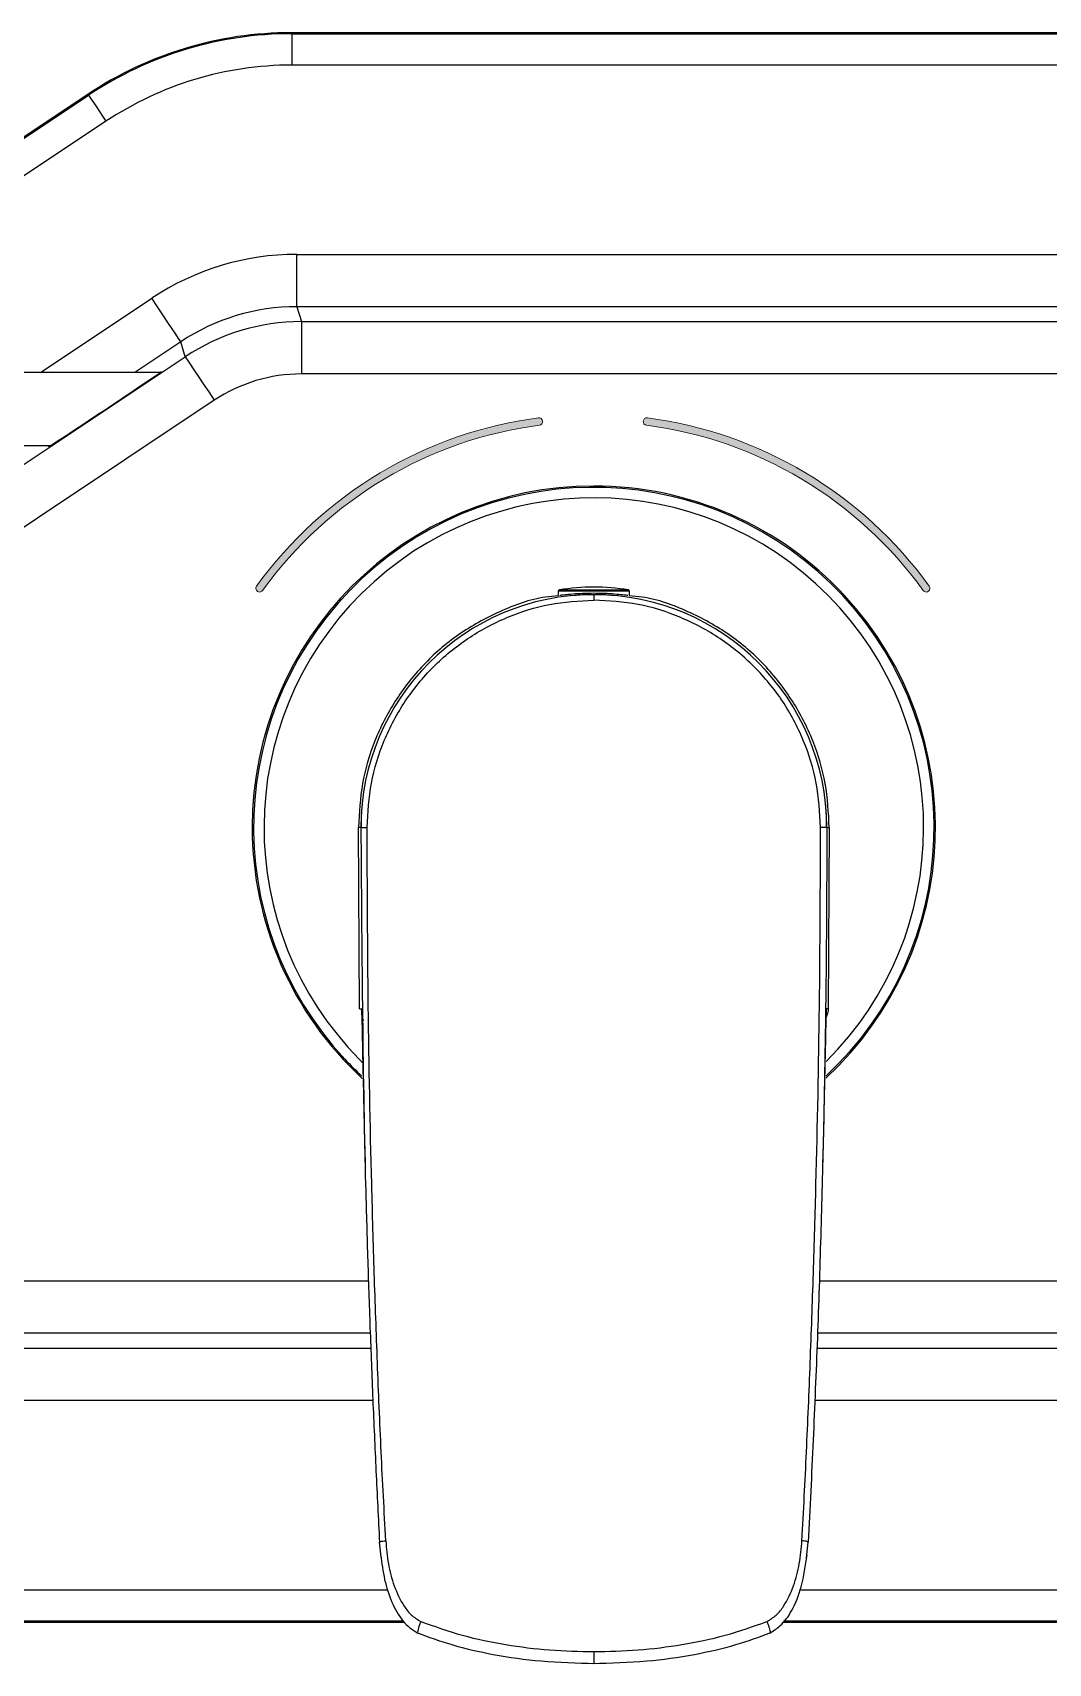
# Model space of a CAD drawing. Extents: x 14808 to 20058, y -13198 to -11680.
# Drawn here: x 19314.61 to 19338.88, y -12032.38 to -11993.39 of the extents above; entities that cross this region are included whole.
import ezdxf

# ---------------------------------------------------------------- set-up
doc = ezdxf.new("R2010")
doc.units = 0
doc.header["$LTSCALE"] = 7
doc.header["$MEASUREMENT"] = 0
doc.layers.add('Layer 5', color=7, linetype='CONTINUOUS')
doc.layers.add('온냉2', color=7, linetype='CONTINUOUS')

# ---------------------------------------------------------------- blocks, each defined once
blk = doc.blocks.new('block 7')
at = {"layer": 'Layer 5', "color": 9, "lineweight": 25, "true_color": 0xc4c4c4}
blk.add_lwpolyline([(144.51, 183.99), (-99.55, 183.99)], dxfattribs=at)
blk = doc.blocks.new('block 8')
at = {"layer": 'Layer 5', "color": 9, "lineweight": 25, "true_color": 0xc4c4c4}
blk.add_lwpolyline([(-99.55, 177), (134.01, 177)], dxfattribs=at)
blk = doc.blocks.new('block 50')
at = {"layer": 'Layer 5', "color": 9, "lineweight": 25, "true_color": 0xc4c4c4}
blk.add_open_spline([(185.85, 60.56), (187.57, 60.6), (189.29, 60.64), (191, 60.79), (192.53, 60.92), (194.05, 61.14), (195.56, 61.42), (196.9, 61.67), (198.23, 61.97), (199.53, 62.35), (200.66, 62.69), (201.76, 63.09), (202.87, 63.5)], degree=3, knots=[0, 0, 0, 0, 1, 1, 1, 2, 2, 2, 3, 3, 3, 4, 4, 4, 4], dxfattribs=at)
blk = doc.blocks.new('block 51')
at = {"layer": 'Layer 5', "color": 9, "lineweight": 25, "true_color": 0xc4c4c4}
blk.add_open_spline([(169.03, 63.5), (170.14, 63.09), (171.25, 62.69), (172.38, 62.35), (173.68, 61.97), (175.01, 61.67), (176.34, 61.42), (177.86, 61.14), (179.38, 60.92), (180.91, 60.79), (182.62, 60.64), (184.34, 60.6), (186.06, 60.56)], degree=3, knots=[0, 0, 0, 0, 1, 1, 1, 2, 2, 2, 3, 3, 3, 4, 4, 4, 4], dxfattribs=at)
blk = doc.blocks.new('block 52')
at = {"layer": 'Layer 5', "color": 9, "lineweight": 25, "true_color": 0xc4c4c4}
blk.add_open_spline([(202.77, 63.46), (203.11, 63.67), (203.45, 63.88), (203.74, 64.14), (204.19, 64.53), (204.54, 65.04), (204.84, 65.58), (205.24, 66.3), (205.54, 67.08), (205.77, 67.88), (206.04, 68.87), (206.18, 69.9), (206.33, 70.94)], degree=3, knots=[0, 0, 0, 0, 1, 1, 1, 2, 2, 2, 3, 3, 3, 4, 4, 4, 4], dxfattribs=at)
blk = doc.blocks.new('block 53')
at = {"layer": 'Layer 5', "color": 9, "lineweight": 25, "true_color": 0xc4c4c4}
blk.add_open_spline([(165.58, 70.94), (165.68, 70.14), (165.79, 69.34), (165.96, 68.56), (166.13, 67.82), (166.35, 67.09), (166.66, 66.4), (166.93, 65.77), (167.27, 65.17), (167.71, 64.63), (167.91, 64.38), (168.13, 64.15), (168.38, 63.95), (168.61, 63.77), (168.87, 63.61), (169.13, 63.46)], degree=3, knots=[0, 0, 0, 0, 1, 1, 1, 2, 2, 2, 3, 3, 3, 4, 4, 4, 5, 5, 5, 5], dxfattribs=at)
blk = doc.blocks.new('block 54')
at = {"layer": 'Layer 5', "color": 9, "lineweight": 25, "true_color": 0xc4c4c4}
blk.add_open_spline([(208.18, 140.5), (208.18, 140.86), (208.19, 141.22), (208.18, 141.59), (208.16, 141.95), (208.13, 142.31), (208.11, 142.68)], degree=3, knots=[0, 0, 0, 0, 1, 1, 1, 2, 2, 2, 2], dxfattribs=at)
blk = doc.blocks.new('block 55')
at = {"layer": 'Layer 5', "color": 9, "lineweight": 25, "true_color": 0xc4c4c4}
blk.add_open_spline([(187.81, 162.67), (187.56, 162.69), (187.32, 162.71), (187.07, 162.72), (186.7, 162.74), (186.33, 162.74), (185.95, 162.74)], degree=3, knots=[0, 0, 0, 0, 1, 1, 1, 2, 2, 2, 2], dxfattribs=at)
blk = doc.blocks.new('block 56')
at = {"layer": 'Layer 5', "color": 9, "lineweight": 25, "true_color": 0xc4c4c4}
blk.add_lwpolyline([(188.19, 162.64), (187.81, 162.67)], dxfattribs=at)
blk = doc.blocks.new('block 57')
at = {"layer": 'Layer 5', "color": 9, "lineweight": 25, "true_color": 0xc4c4c4}
blk.add_lwpolyline([(184.1, 162.67), (183.72, 162.64)], dxfattribs=at)
blk = doc.blocks.new('block 58')
at = {"layer": 'Layer 5', "color": 9, "lineweight": 25, "true_color": 0xc4c4c4}
blk.add_open_spline([(185.95, 162.74), (185.58, 162.74), (185.21, 162.74), (184.83, 162.72), (184.59, 162.71), (184.34, 162.69), (184.1, 162.67)], degree=3, knots=[0, 0, 0, 0, 1, 1, 1, 2, 2, 2, 2], dxfattribs=at)
blk = doc.blocks.new('block 59')
at = {"layer": 'Layer 5', "color": 9, "lineweight": 25, "true_color": 0xc4c4c4}
blk.add_open_spline([(163.8, 142.68), (163.77, 142.31), (163.74, 141.95), (163.73, 141.59), (163.72, 141.22), (163.72, 140.86), (163.72, 140.5)], degree=3, knots=[0, 0, 0, 0, 1, 1, 1, 2, 2, 2, 2], dxfattribs=at)
blk = doc.blocks.new('block 60')
at = {"layer": 'Layer 5', "color": 9, "lineweight": 25, "true_color": 0xc4c4c4}
blk.add_open_spline([(163.85, 122.24), (163.84, 122.25), (163.82, 122.26), (163.81, 122.24), (163.8, 122.2), (163.8, 122.12), (163.8, 121.99), (163.8, 121.88), (163.8, 121.74), (163.8, 121.61)], degree=3, knots=[0, 0, 0, 0, 1, 1, 1, 2, 2, 2, 3, 3, 3, 3], dxfattribs=at)
blk = doc.blocks.new('block 61')
at = {"layer": 'Layer 5', "color": 9, "lineweight": 25, "true_color": 0xc4c4c4}
blk.add_lwpolyline([(207.82, 108.49), (207.83, 108.73)], dxfattribs=at)
blk = doc.blocks.new('block 62')
at = {"layer": 'Layer 5', "color": 9, "lineweight": 25, "true_color": 0xc4c4c4}
blk.add_lwpolyline([(164.08, 108.73), (164.08, 108.49)], dxfattribs=at)
blk = doc.blocks.new('block 63')
at = {"layer": 'Layer 5', "color": 9, "lineweight": 25, "true_color": 0xc4c4c4}
blk.add_lwpolyline([(182.55, 163.1), (182.55, 162.66)], dxfattribs=at)
blk = doc.blocks.new('block 64')
at = {"layer": 'Layer 5', "color": 9, "lineweight": 25, "true_color": 0xc4c4c4}
blk.add_lwpolyline([(189.35, 162.66), (189.35, 163.1)], dxfattribs=at)
blk = doc.blocks.new('block 65')
at = {"layer": 'Layer 5', "color": 9, "lineweight": 25, "true_color": 0xc4c4c4}
blk.add_open_spline([(189.35, 163.1), (189.35, 163.15), (189.32, 163.19), (189.27, 163.2)], degree=3, dxfattribs=at)
blk = doc.blocks.new('block 66')
at = {"layer": 'Layer 5', "color": 9, "lineweight": 25, "true_color": 0xc4c4c4}
blk.add_open_spline([(182.64, 163.2), (182.59, 163.19), (182.55, 163.15), (182.55, 163.1)], degree=3, dxfattribs=at)
blk = doc.blocks.new('block 67')
at = {"layer": 'Layer 5', "color": 9, "lineweight": 25, "true_color": 0xc4c4c4}
blk.add_open_spline([(189.27, 163.2), (187.07, 163.56), (184.83, 163.56), (182.64, 163.2)], degree=3, dxfattribs=at)
blk = doc.blocks.new('block 967')
at = {"layer": 'Layer 5', "color": 9, "lineweight": 25, "true_color": 0xc4c4c4}
blk.add_open_spline([(185.95, 61.68), (187.36, 61.71), (188.77, 61.74), (190.18, 61.85), (191.58, 61.95), (192.98, 62.13), (194.37, 62.36), (195.76, 62.59), (197.14, 62.87), (198.49, 63.25), (199.85, 63.62), (201.17, 64.09), (202.49, 64.56)], degree=3, knots=[0, 0, 0, 0, 1, 1, 1, 2, 2, 2, 3, 3, 3, 4, 4, 4, 4], dxfattribs=at)
blk = doc.blocks.new('block 968')
at = {"layer": 'Layer 5', "color": 9, "lineweight": 25, "true_color": 0xc4c4c4}
blk.add_open_spline([(169.42, 64.56), (170.74, 64.09), (172.06, 63.62), (173.41, 63.25), (174.76, 62.87), (176.14, 62.59), (177.53, 62.36), (178.92, 62.13), (180.32, 61.95), (181.73, 61.85), (183.13, 61.74), (184.54, 61.71), (185.95, 61.68)], degree=3, knots=[0, 0, 0, 0, 1, 1, 1, 2, 2, 2, 3, 3, 3, 4, 4, 4, 4], dxfattribs=at)
blk = doc.blocks.new('block 969')
at = {"layer": 'Layer 5', "color": 9, "lineweight": 25, "true_color": 0xc4c4c4}
blk.add_open_spline([(166.07, 72.28), (166.13, 71.55), (166.2, 70.82), (166.32, 70.09), (166.45, 69.37), (166.63, 68.66), (166.88, 67.97), (167.13, 67.29), (167.43, 66.63), (167.83, 66.02), (168.03, 65.71), (168.25, 65.42), (168.52, 65.18), (168.79, 64.94), (169.1, 64.75), (169.42, 64.56)], degree=3, knots=[0, 0, 0, 0, 1, 1, 1, 2, 2, 2, 3, 3, 3, 4, 4, 4, 5, 5, 5, 5], dxfattribs=at)
blk = doc.blocks.new('block 970')
at = {"layer": 'Layer 5', "color": 9, "lineweight": 25, "true_color": 0xc4c4c4}
blk.add_open_spline([(166.07, 72.28), (165.92, 75.12), (165.76, 77.95), (165.63, 80.79), (165.5, 83.63), (165.38, 86.48), (165.27, 89.32), (165.17, 92.16), (165.06, 95), (164.97, 97.84), (164.88, 100.69), (164.8, 103.53), (164.73, 106.37), (164.58, 112.06), (164.46, 117.75), (164.4, 123.43), (164.33, 129.12), (164.31, 134.81), (164.28, 140.5)], degree=3, knots=[0, 0, 0, 0, 1, 1, 1, 2, 2, 2, 3, 3, 3, 4, 4, 4, 5, 5, 5, 6, 6, 6, 6], dxfattribs=at)
blk = doc.blocks.new('block 971')
at = {"layer": 'Layer 5', "color": 9, "lineweight": 25, "true_color": 0xc4c4c4}
blk.add_open_spline([(164.28, 140.5), (164.37, 141.92), (164.45, 143.34), (164.7, 144.73), (164.96, 146.12), (165.39, 147.49), (165.93, 148.8), (166.48, 150.11), (167.15, 151.37), (167.93, 152.56), (168.72, 153.74), (169.62, 154.84), (170.62, 155.85), (171.63, 156.86), (172.73, 157.76), (173.91, 158.55), (175.09, 159.34), (176.34, 160.01), (177.65, 160.56), (178.97, 161.12), (180.33, 161.55), (181.72, 161.81), (183.11, 162.07), (184.53, 162.15), (185.95, 162.24)], degree=3, knots=[0, 0, 0, 0, 1, 1, 1, 2, 2, 2, 3, 3, 3, 4, 4, 4, 5, 5, 5, 6, 6, 6, 7, 7, 7, 8, 8, 8, 8], dxfattribs=at)
blk = doc.blocks.new('block 972')
at = {"layer": 'Layer 5', "color": 9, "lineweight": 25, "true_color": 0xc4c4c4}
blk.add_open_spline([(207.62, 140.5), (207.54, 141.92), (207.46, 143.34), (207.2, 144.73), (206.95, 146.12), (206.52, 147.49), (205.97, 148.8), (205.43, 150.11), (204.76, 151.37), (203.98, 152.56), (203.19, 153.74), (202.29, 154.84), (201.28, 155.85), (200.28, 156.86), (199.18, 157.76), (198, 158.55), (196.82, 159.34), (195.56, 160.01), (194.25, 160.56), (192.94, 161.12), (191.58, 161.55), (190.18, 161.81), (188.79, 162.07), (187.37, 162.15), (185.95, 162.24)], degree=3, knots=[0, 0, 0, 0, 1, 1, 1, 2, 2, 2, 3, 3, 3, 4, 4, 4, 5, 5, 5, 6, 6, 6, 7, 7, 7, 8, 8, 8, 8], dxfattribs=at)
blk = doc.blocks.new('block 973')
at = {"layer": 'Layer 5', "color": 9, "lineweight": 25, "true_color": 0xc4c4c4}
blk.add_open_spline([(205.84, 72.28), (205.99, 75.12), (206.14, 77.95), (206.27, 80.79), (206.41, 83.63), (206.52, 86.48), (206.63, 89.32), (206.74, 92.16), (206.84, 95), (206.93, 97.84), (207.02, 100.69), (207.11, 103.53), (207.18, 106.37), (207.33, 112.06), (207.44, 117.75), (207.51, 123.43), (207.58, 129.12), (207.6, 134.81), (207.62, 140.5)], degree=3, knots=[0, 0, 0, 0, 1, 1, 1, 2, 2, 2, 3, 3, 3, 4, 4, 4, 5, 5, 5, 6, 6, 6, 6], dxfattribs=at)
blk = doc.blocks.new('block 974')
at = {"layer": 'Layer 5', "color": 9, "lineweight": 25, "true_color": 0xc4c4c4}
blk.add_open_spline([(202.49, 64.56), (202.8, 64.75), (203.12, 64.94), (203.39, 65.18), (203.65, 65.42), (203.88, 65.71), (204.07, 66.02), (204.47, 66.63), (204.78, 67.29), (205.03, 67.97), (205.27, 68.66), (205.46, 69.37), (205.58, 70.09), (205.71, 70.82), (205.77, 71.55), (205.84, 72.28)], degree=3, knots=[0, 0, 0, 0, 1, 1, 1, 2, 2, 2, 3, 3, 3, 4, 4, 4, 5, 5, 5, 5], dxfattribs=at)
blk = doc.blocks.new('block 975')
at = {"layer": 'Layer 5', "color": 9, "lineweight": 25, "true_color": 0xc4c4c4}
blk.add_open_spline([(202.49, 64.56), (202.53, 64.46), (202.57, 64.35), (202.61, 64.25), (202.65, 64.14), (202.68, 64.04), (202.71, 63.95), (202.74, 63.86), (202.76, 63.77), (202.77, 63.7), (202.79, 63.63), (202.8, 63.57), (202.8, 63.53), (202.8, 63.49), (202.78, 63.48), (202.77, 63.46)], degree=3, knots=[0, 0, 0, 0, 1, 1, 1, 2, 2, 2, 3, 3, 3, 4, 4, 4, 5, 5, 5, 5], dxfattribs=at)
blk = doc.blocks.new('block 976')
at = {"layer": 'Layer 5', "color": 9, "lineweight": 25, "true_color": 0xc4c4c4}
blk.add_open_spline([(169.42, 64.56), (169.38, 64.46), (169.33, 64.35), (169.3, 64.25), (169.26, 64.14), (169.22, 64.04), (169.2, 63.95), (169.17, 63.86), (169.15, 63.77), (169.13, 63.7), (169.12, 63.63), (169.11, 63.57), (169.11, 63.53), (169.11, 63.49), (169.12, 63.48), (169.13, 63.46)], degree=3, knots=[0, 0, 0, 0, 1, 1, 1, 2, 2, 2, 3, 3, 3, 4, 4, 4, 5, 5, 5, 5], dxfattribs=at)
blk = doc.blocks.new('block 977')
at = {"layer": 'Layer 5', "color": 9, "lineweight": 25, "true_color": 0xc4c4c4}
blk.add_open_spline([(206.43, 72.14), (206.43, 72.15), (206.42, 72.15), (206.4, 72.16), (206.38, 72.17), (206.34, 72.19), (206.29, 72.21), (206.24, 72.22), (206.18, 72.24), (206.1, 72.25), (206.02, 72.27), (205.93, 72.27), (205.84, 72.28)], degree=3, knots=[0, 0, 0, 0, 1, 1, 1, 2, 2, 2, 3, 3, 3, 4, 4, 4, 4], dxfattribs=at)
blk = doc.blocks.new('block 978')
at = {"layer": 'Layer 5', "color": 9, "lineweight": 25, "true_color": 0xc4c4c4}
blk.add_lwpolyline([(206.26, 70.64), (206.43, 72.14)], dxfattribs=at)
blk = doc.blocks.new('block 979')
at = {"layer": 'Layer 5', "color": 9, "lineweight": 25, "true_color": 0xc4c4c4}
blk.add_lwpolyline([(165.62, 70.72), (165.47, 72.14)], dxfattribs=at)
blk = doc.blocks.new('block 980')
at = {"layer": 'Layer 5', "color": 9, "lineweight": 25, "true_color": 0xc4c4c4}
blk.add_open_spline([(165.47, 72.14), (165.48, 72.15), (165.48, 72.15), (165.5, 72.16), (165.52, 72.17), (165.56, 72.19), (165.61, 72.2), (165.65, 72.22), (165.72, 72.24), (165.79, 72.25), (165.87, 72.27), (165.97, 72.27), (166.07, 72.28)], degree=3, knots=[0, 0, 0, 0, 1, 1, 1, 2, 2, 2, 3, 3, 3, 4, 4, 4, 4], dxfattribs=at)
blk = doc.blocks.new('block 981')
at = {"layer": 'Layer 5', "color": 9, "lineweight": 25, "true_color": 0xc4c4c4}
blk.add_open_spline([(163.69, 140.5), (163.7, 140.5), (163.7, 140.5), (163.72, 140.5), (163.74, 140.5), (163.78, 140.5), (163.83, 140.5), (163.85, 140.5), (163.88, 140.5), (163.91, 140.5), (163.94, 140.5), (163.97, 140.5), (164.01, 140.5), (164.05, 140.5), (164.09, 140.5), (164.14, 140.5), (164.18, 140.5), (164.23, 140.5), (164.28, 140.5)], degree=3, knots=[0, 0, 0, 0, 1, 1, 1, 2, 2, 2, 3, 3, 3, 4, 4, 4, 5, 5, 5, 6, 6, 6, 6], dxfattribs=at)
blk = doc.blocks.new('block 982')
at = {"layer": 'Layer 5', "color": 9, "lineweight": 25, "true_color": 0xc4c4c4}
blk.add_open_spline([(163.69, 140.5), (163.77, 129.1), (163.85, 117.7), (164.14, 106.3), (164.2, 104.02), (164.26, 101.74), (164.33, 99.47), (164.4, 97.19), (164.48, 94.91), (164.56, 92.63), (164.65, 90.35), (164.74, 88.07), (164.83, 85.8), (164.92, 83.52), (165.03, 81.24), (165.13, 78.96), (165.24, 76.69), (165.35, 74.42), (165.47, 72.14)], degree=3, knots=[0, 0, 0, 0, 1, 1, 1, 2, 2, 2, 3, 3, 3, 4, 4, 4, 5, 5, 5, 6, 6, 6, 6], dxfattribs=at)
blk = doc.blocks.new('block 983')
at = {"layer": 'Layer 5', "color": 9, "lineweight": 25, "true_color": 0xc4c4c4}
blk.add_open_spline([(208.21, 140.5), (208.21, 140.5), (208.2, 140.5), (208.18, 140.5), (208.16, 140.5), (208.13, 140.5), (208.08, 140.5), (208.05, 140.5), (208.03, 140.5), (208, 140.5), (207.97, 140.5), (207.93, 140.5), (207.89, 140.5), (207.86, 140.5), (207.81, 140.5), (207.77, 140.5), (207.72, 140.5), (207.67, 140.5), (207.62, 140.5)], degree=3, knots=[0, 0, 0, 0, 1, 1, 1, 2, 2, 2, 3, 3, 3, 4, 4, 4, 5, 5, 5, 6, 6, 6, 6], dxfattribs=at)
blk = doc.blocks.new('block 984')
at = {"layer": 'Layer 5', "color": 9, "lineweight": 25, "true_color": 0xc4c4c4}
blk.add_open_spline([(208.21, 140.5), (208.21, 137.24), (208.2, 133.98), (208.18, 130.72), (208.15, 127.47), (208.12, 124.21), (208.07, 120.95), (208.02, 117.7), (207.96, 114.44), (207.89, 111.19), (207.81, 107.93), (207.73, 104.67), (207.63, 101.42), (207.54, 98.16), (207.43, 94.91), (207.31, 91.65), (207.19, 88.4), (207.05, 85.14), (206.91, 81.89), (206.76, 78.64), (206.6, 75.39), (206.43, 72.14)], degree=3, knots=[0, 0, 0, 0, 1, 1, 1, 2, 2, 2, 3, 3, 3, 4, 4, 4, 5, 5, 5, 6, 6, 6, 7, 7, 7, 7], dxfattribs=at)
blk = doc.blocks.new('block 985')
at = {"layer": 'Layer 5', "color": 9, "lineweight": 25, "true_color": 0xc4c4c4}
blk.add_open_spline([(185.95, 162.75), (185.95, 162.75), (185.95, 162.75), (185.95, 162.75), (185.95, 162.74), (185.95, 162.72), (185.95, 162.69), (185.95, 162.66), (185.95, 162.61), (185.95, 162.53), (185.95, 162.5), (185.95, 162.46), (185.95, 162.41), (185.95, 162.36), (185.95, 162.3), (185.95, 162.24)], degree=3, knots=[0, 0, 0, 0, 1, 1, 1, 2, 2, 2, 3, 3, 3, 4, 4, 4, 5, 5, 5, 5], dxfattribs=at)
blk = doc.blocks.new('block 986')
at = {"layer": 'Layer 5', "color": 9, "lineweight": 25, "true_color": 0xc4c4c4}
blk.add_open_spline([(208.21, 140.5), (208.21, 152.79), (198.25, 162.75), (185.96, 162.75), (185.96, 162.75), (185.95, 162.75), (185.95, 162.75)], degree=3, knots=[0, 0, 0, 0, 1, 1, 1, 2, 2, 2, 2], dxfattribs=at)
blk = doc.blocks.new('block 987')
at = {"layer": 'Layer 5', "color": 9, "lineweight": 25, "true_color": 0xc4c4c4}
blk.add_open_spline([(185.95, 162.75), (173.66, 162.76), (163.69, 152.79), (163.69, 140.5), (163.69, 140.5), (163.69, 140.5), (163.69, 140.5)], degree=3, knots=[0, 0, 0, 0, 1, 1, 1, 2, 2, 2, 2], dxfattribs=at)
blk = doc.blocks.new('block 988')
at = {"layer": 'Layer 5', "color": 9, "lineweight": 25, "true_color": 0xc4c4c4}
blk.add_open_spline([(208.34, 123.16), (208.3, 123.16), (208.27, 123.15), (208.25, 123.16), (208.23, 123.16), (208.22, 123.16), (208.21, 123.15), (208.21, 123.15), (208.2, 123.14), (208.19, 123.15), (208.19, 123.17), (208.18, 123.21), (208.17, 123.16), (208.17, 123.1), (208.16, 122.96), (208.15, 122.61), (208.14, 122.39), (208.13, 122.09), (208.12, 121.73), (208.11, 121.37), (208.1, 120.96), (208.09, 120.48), (208.08, 120.01), (208.07, 119.47), (208.05, 118.9), (208.04, 118.32), (208.03, 117.7), (208.01, 117.04), (208, 116.38), (207.99, 115.69), (207.97, 114.98), (207.95, 114.26), (207.94, 113.52), (207.92, 112.77), (207.91, 112.02), (207.89, 111.27), (207.87, 110.51), (207.86, 109.92), (207.84, 109.33), (207.83, 108.73)], degree=3, knots=[0, 0, 0, 0, 1, 1, 1, 2, 2, 2, 3, 3, 3, 4, 4, 4, 5, 5, 5, 6, 6, 6, 7, 7, 7, 8, 8, 8, 9, 9, 9, 10, 10, 10, 11, 11, 11, 12, 12, 12, 13, 13, 13, 13], dxfattribs=at)
blk = doc.blocks.new('block 989')
at = {"layer": 'Layer 5', "color": 9, "lineweight": 25, "true_color": 0xc4c4c4}
blk.add_open_spline([(208.34, 123.16), (208.33, 122.94), (208.31, 122.73), (208.23, 122.54), (208.21, 122.48), (208.17, 122.42), (208.14, 122.36)], degree=3, knots=[0, 0, 0, 0, 1, 1, 1, 2, 2, 2, 2], dxfattribs=at)
blk = doc.blocks.new('block 990')
at = {"layer": 'Layer 5', "color": 9, "lineweight": 25, "true_color": 0xc4c4c4}
blk.add_lwpolyline([(163.96, 121.99), (163.83, 122.24)], dxfattribs=at)
blk = doc.blocks.new('block 991')
at = {"layer": 'Layer 5', "color": 9, "lineweight": 25, "true_color": 0xc4c4c4}
blk.add_open_spline([(163.57, 123.16), (163.6, 123.16), (163.64, 123.15), (163.66, 123.16), (163.68, 123.16), (163.68, 123.16), (163.69, 123.15), (163.7, 123.15), (163.71, 123.14), (163.71, 123.15), (163.72, 123.17), (163.72, 123.21), (163.73, 123.16), (163.74, 123.1), (163.75, 122.96), (163.76, 122.61), (163.77, 122.39), (163.78, 122.09), (163.79, 121.73), (163.8, 121.37), (163.81, 120.96), (163.82, 120.48), (163.83, 120.01), (163.84, 119.47), (163.85, 118.9), (163.86, 118.32), (163.88, 117.7), (163.89, 117.04), (163.91, 116.38), (163.92, 115.69), (163.94, 114.98), (163.95, 114.26), (163.97, 113.52), (163.98, 112.77), (164, 112.02), (164.02, 111.27), (164.03, 110.51), (164.05, 109.92), (164.06, 109.33), (164.08, 108.73)], degree=3, knots=[0, 0, 0, 0, 1, 1, 1, 2, 2, 2, 3, 3, 3, 4, 4, 4, 5, 5, 5, 6, 6, 6, 7, 7, 7, 8, 8, 8, 9, 9, 9, 10, 10, 10, 11, 11, 11, 12, 12, 12, 13, 13, 13, 13], dxfattribs=at)
blk = doc.blocks.new('block 992')
at = {"layer": 'Layer 5', "color": 9, "lineweight": 25, "true_color": 0xc4c4c4}
blk.add_lwpolyline([(208.21, 140.5), (208.45, 140.5)], dxfattribs=at)
blk = doc.blocks.new('block 993')
at = {"layer": 'Layer 5', "color": 9, "lineweight": 25, "true_color": 0xc4c4c4}
blk.add_lwpolyline([(208.45, 140.5), (208.34, 123.16)], dxfattribs=at)
blk = doc.blocks.new('block 994')
at = {"layer": 'Layer 5', "color": 9, "lineweight": 25, "true_color": 0xc4c4c4}
blk.add_lwpolyline([(163.57, 123.16), (163.45, 140.5)], dxfattribs=at)
blk = doc.blocks.new('block 995')
at = {"layer": 'Layer 5', "color": 9, "lineweight": 25, "true_color": 0xc4c4c4}
blk.add_lwpolyline([(163.69, 140.5), (163.45, 140.5)], dxfattribs=at)
blk = doc.blocks.new('block 996')
at = {"layer": 'Layer 5', "color": 9, "lineweight": 25, "true_color": 0xc4c4c4}
blk.add_open_spline([(185.95, 162.88), (185.59, 162.87), (185.23, 162.87), (184.88, 162.86), (184.54, 162.84), (184.22, 162.82), (183.93, 162.8), (183.65, 162.77), (183.4, 162.75), (183.2, 162.73), (183, 162.71), (182.85, 162.69), (182.78, 162.68), (182.74, 162.68), (182.74, 162.69), (182.74, 162.69)], degree=3, knots=[0, 0, 0, 0, 1, 1, 1, 2, 2, 2, 3, 3, 3, 4, 4, 4, 5, 5, 5, 5], dxfattribs=at)
blk = doc.blocks.new('block 997')
at = {"layer": 'Layer 5', "color": 9, "lineweight": 25, "true_color": 0xc4c4c4}
blk.add_open_spline([(189.2, 162.68), (189.17, 162.68), (189.13, 162.68), (189.03, 162.69), (188.92, 162.7), (188.74, 162.72), (188.52, 162.75), (188.29, 162.77), (188.02, 162.79), (187.71, 162.82), (187.41, 162.84), (187.06, 162.86), (186.71, 162.87), (186.46, 162.87), (186.21, 162.88), (185.95, 162.88)], degree=3, knots=[0, 0, 0, 0, 1, 1, 1, 2, 2, 2, 3, 3, 3, 4, 4, 4, 5, 5, 5, 5], dxfattribs=at)
blk = doc.blocks.new('block 998')
at = {"layer": 'Layer 5', "color": 9, "lineweight": 25, "true_color": 0xc4c4c4}
blk.add_open_spline([(208.45, 140.5), (208.38, 141.9), (208.3, 143.3), (208.06, 144.69), (207.82, 146.07), (207.41, 147.44), (206.88, 148.76), (206.35, 150.08), (205.7, 151.36), (204.93, 152.57), (204.15, 153.79), (203.26, 154.94), (202.25, 156.01), (201.24, 157.08), (200.11, 158.06), (198.88, 158.91), (197.66, 159.76), (196.33, 160.49), (194.94, 161.12), (193.55, 161.76), (192.09, 162.3), (190.56, 162.52), (190.16, 162.57), (189.76, 162.61), (189.35, 162.64)], degree=3, knots=[0, 0, 0, 0, 1, 1, 1, 2, 2, 2, 3, 3, 3, 4, 4, 4, 5, 5, 5, 6, 6, 6, 7, 7, 7, 8, 8, 8, 8], dxfattribs=at)
blk = doc.blocks.new('block 999')
at = {"layer": 'Layer 5', "color": 9, "lineweight": 25, "true_color": 0xc4c4c4}
blk.add_open_spline([(182.55, 162.64), (182.15, 162.61), (181.74, 162.57), (181.34, 162.52), (179.82, 162.3), (178.36, 161.76), (176.97, 161.12), (175.57, 160.49), (174.25, 159.76), (173.02, 158.91), (171.8, 158.06), (170.67, 157.08), (169.66, 156.01), (168.65, 154.94), (167.75, 153.79), (166.98, 152.57), (166.21, 151.36), (165.55, 150.08), (165.02, 148.76), (164.5, 147.44), (164.09, 146.07), (163.85, 144.69), (163.61, 143.3), (163.53, 141.9), (163.45, 140.5)], degree=3, knots=[0, 0, 0, 0, 1, 1, 1, 2, 2, 2, 3, 3, 3, 4, 4, 4, 5, 5, 5, 6, 6, 6, 7, 7, 7, 8, 8, 8, 8], dxfattribs=at)
blk = doc.blocks.new('block 1004')
at = {"layer": 'Layer 5', "color": 9, "lineweight": 25, "true_color": 0xc4c4c4}
blk.add_open_spline([(208.12, 116.53), (221.36, 128.77), (222.16, 149.43), (209.92, 162.67), (203.74, 169.35), (195.05, 173.14), (185.95, 173.14)], degree=3, knots=[0, 0, 0, 0, 1, 1, 1, 2, 2, 2, 2], dxfattribs=at)
blk = doc.blocks.new('block 1005')
at = {"layer": 'Layer 5', "color": 9, "lineweight": 25, "true_color": 0xc4c4c4}
blk.add_open_spline([(185.95, 173.14), (167.92, 173.14), (153.3, 158.53), (153.3, 140.5), (153.3, 131.38), (157.12, 122.68), (163.82, 116.5)], degree=3, knots=[0, 0, 0, 0, 1, 1, 1, 2, 2, 2, 2], dxfattribs=at)
blk = doc.blocks.new('block 1010')
at = {"layer": 'Layer 5', "color": 9, "lineweight": 25, "true_color": 0xc4c4c4}
blk.add_lwpolyline([(104.54, 157.25), (146.91, 185.5)], dxfattribs=at)
blk = doc.blocks.new('block 1011')
at = {"layer": 'Layer 5', "color": 9, "lineweight": 25, "true_color": 0xc4c4c4}
blk.add_lwpolyline([(146.91, 185.5), (146.97, 185.41), (147.13, 185.17), (147.39, 184.78), (147.74, 184.26), (148.15, 183.63), (148.63, 182.92), (149.15, 182.14), (149.68, 181.34)], dxfattribs=at)
blk = doc.blocks.new('block 1012')
at = {"layer": 'Layer 5', "color": 9, "lineweight": 25, "true_color": 0xc4c4c4}
blk.add_lwpolyline([(149.68, 181.34), (107.32, 153.09)], dxfattribs=at)
blk = doc.blocks.new('block 1023')
at = {"layer": 'Layer 5', "color": 9, "lineweight": 25, "true_color": 0xc4c4c4}
blk.add_open_spline([(158, 183.86), (155.04, 183.86), (152.15, 182.98), (149.68, 181.34)], degree=3, dxfattribs=at)
blk = doc.blocks.new('block 1024')
at = {"layer": 'Layer 5', "color": 9, "lineweight": 25, "true_color": 0xc4c4c4}
blk.add_lwpolyline([(305.01, 183.86), (158, 183.86)], dxfattribs=at)
blk = doc.blocks.new('block 1025')
at = {"layer": 'Layer 5', "color": 9, "lineweight": 25, "true_color": 0xc4c4c4}
blk.add_open_spline([(158, 188.86), (154.06, 188.86), (150.2, 187.69), (146.91, 185.5)], degree=3, dxfattribs=at)
blk = doc.blocks.new('block 1026')
at = {"layer": 'Layer 5', "color": 9, "lineweight": 25, "true_color": 0xc4c4c4}
blk.add_lwpolyline([(158, 188.86), (158, 183.86)], dxfattribs=at)
blk = doc.blocks.new('block 1031')
at = {"layer": 'Layer 5', "color": 9, "lineweight": 25, "true_color": 0xc4c4c4}
blk.add_lwpolyline([(158, 188.86), (305.01, 188.86)], dxfattribs=at)
blk = doc.blocks.new('block 1043')
at = {"layer": 'Layer 5', "color": 9, "lineweight": 25, "true_color": 0xc4c4c4}
blk.add_open_spline([(157.57, 190.29), (153.62, 190.29), (149.76, 189.12), (146.48, 186.93)], degree=3, dxfattribs=at)
blk = doc.blocks.new('block 1044')
at = {"layer": 'Layer 5', "color": 9, "lineweight": 25, "true_color": 0xc4c4c4}
blk.add_lwpolyline([(157.57, 190.29), (158, 188.86)], dxfattribs=at)
blk = doc.blocks.new('block 1045')
at = {"layer": 'Layer 5', "color": 9, "lineweight": 25, "true_color": 0xc4c4c4}
blk.add_lwpolyline([(146.91, 185.5), (146.48, 186.93)], dxfattribs=at)
blk = doc.blocks.new('block 1051')
at = {"layer": 'Layer 5', "color": 9, "lineweight": 25, "true_color": 0xc4c4c4}
blk.add_open_spline([(133.84, 176.9), (133.84, 176.86), (136.25, 178.45), (139.24, 180.44), (142.22, 182.43), (144.64, 184.06), (144.64, 184.09), (144.64, 184.1), (144.58, 184.07), (144.47, 183.99)], degree=3, knots=[0, 0, 0, 0, 1, 1, 1, 2, 2, 2, 3, 3, 3, 3], dxfattribs=at)
blk = doc.blocks.new('block 1052')
at = {"layer": 'Layer 5', "color": 9, "lineweight": 25, "true_color": 0xc4c4c4}
blk.add_open_spline([(133.97, 177), (133.88, 176.93), (133.84, 176.9), (133.84, 176.9)], degree=3, dxfattribs=at)
blk = doc.blocks.new('block 1053')
at = {"layer": 'Layer 5', "color": 9, "lineweight": 25, "true_color": 0xc4c4c4}
blk.add_lwpolyline([(305.85, 190.29), (157.57, 190.29)], dxfattribs=at)
blk = doc.blocks.new('block 1092')
at = {"layer": 'Layer 5', "color": 9, "lineweight": 25, "true_color": 0xc4c4c4}
blk.add_lwpolyline([(157.57, 190.29), (157.57, 195.29)], dxfattribs=at)
blk = doc.blocks.new('block 1093')
at = {"layer": 'Layer 5', "color": 9, "lineweight": 25, "true_color": 0xc4c4c4}
blk.add_lwpolyline([(157.57, 195.29), (305.85, 195.29)], dxfattribs=at)
blk = doc.blocks.new('block 1095')
at = {"layer": 'Layer 5', "color": 9, "lineweight": 25, "true_color": 0xc4c4c4}
blk.add_lwpolyline([(146.48, 186.93), (146.42, 187.02), (146.26, 187.26), (146, 187.65), (145.65, 188.17), (145.23, 188.79), (144.76, 189.51), (144.24, 190.28), (143.7, 191.09)], dxfattribs=at)
blk = doc.blocks.new('block 1096')
at = {"layer": 'Layer 5', "color": 9, "lineweight": 25, "true_color": 0xc4c4c4}
blk.add_open_spline([(157.57, 195.29), (152.64, 195.29), (147.81, 193.83), (143.7, 191.09)], degree=3, dxfattribs=at)
blk = doc.blocks.new('block 1132')
at = {"layer": 'Layer 5', "color": 9, "lineweight": 25, "true_color": 0xc4c4c4}
blk.add_lwpolyline([(157.08, 216.39), (298.85, 216.39)], dxfattribs=at)
blk = doc.blocks.new('block 1133')
at = {"layer": 'Layer 5', "color": 9, "lineweight": 25, "true_color": 0xc4c4c4}
blk.add_lwpolyline([(298.85, 213.39), (157.08, 213.39)], dxfattribs=at)
blk = doc.blocks.new('block 1134')
at = {"layer": 'Layer 5', "color": 9, "lineweight": 25, "true_color": 0xc4c4c4}
blk.add_lwpolyline([(157.08, 216.39), (157.08, 213.39)], dxfattribs=at)
blk = doc.blocks.new('block 1173')
at = {"layer": 'Layer 5', "color": 9, "lineweight": 25, "true_color": 0xc4c4c4}
blk.add_lwpolyline([(99.08, 184.79), (137.67, 210.51)], dxfattribs=at)
blk = doc.blocks.new('block 1174')
at = {"layer": 'Layer 5', "color": 9, "lineweight": 25, "true_color": 0xc4c4c4}
blk.add_lwpolyline([(137.67, 210.51), (137.7, 210.46), (137.8, 210.31), (137.96, 210.08), (138.16, 209.77), (138.41, 209.39), (138.7, 208.96), (139.01, 208.5), (139.33, 208.02)], dxfattribs=at)
blk = doc.blocks.new('block 1175')
at = {"layer": 'Layer 5', "color": 9, "lineweight": 25, "true_color": 0xc4c4c4}
blk.add_open_spline([(157.08, 216.39), (150.17, 216.39), (143.42, 214.34), (137.67, 210.51)], degree=3, dxfattribs=at)
blk = doc.blocks.new('block 1176')
at = {"layer": 'Layer 5', "color": 9, "lineweight": 25, "true_color": 0xc4c4c4}
blk.add_open_spline([(157.08, 213.39), (150.76, 213.39), (144.59, 211.52), (139.33, 208.02)], degree=3, dxfattribs=at)
blk = doc.blocks.new('block 1236')
at = {"layer": 'Layer 5', "color": 9, "lineweight": 25, "true_color": 0xc4c4c4}
blk.add_open_spline([(157.05, 216.49), (150.14, 216.49), (143.38, 214.45), (137.64, 210.62)], degree=3, dxfattribs=at)
blk = doc.blocks.new('block 1237')
at = {"layer": 'Layer 5', "color": 9, "lineweight": 25, "true_color": 0xc4c4c4}
blk.add_lwpolyline([(157.05, 216.49), (157.08, 216.39)], dxfattribs=at)
blk = doc.blocks.new('block 1238')
at = {"layer": 'Layer 5', "color": 9, "lineweight": 25, "true_color": 0xc4c4c4}
blk.add_lwpolyline([(137.67, 210.51), (137.64, 210.62)], dxfattribs=at)
blk = doc.blocks.new('block 1248')
at = {"layer": 'Layer 5', "color": 9, "lineweight": 25, "true_color": 0xc4c4c4}
blk.add_lwpolyline([(114.15, 64.49), (167.84, 64.49)], dxfattribs=at)
blk = doc.blocks.new('block 1249')
at = {"layer": 'Layer 5', "color": 9, "lineweight": 25, "true_color": 0xc4c4c4}
blk.add_lwpolyline([(204.01, 64.49), (298.95, 64.49)], dxfattribs=at)
blk = doc.blocks.new('block 1252')
at = {"layer": 'Layer 5', "color": 9, "lineweight": 25, "true_color": 0xc4c4c4}
blk.add_lwpolyline([(298.95, 216.49), (157.05, 216.49)], dxfattribs=at)
blk = doc.blocks.new('block 1255')
at = {"layer": 'Layer 5', "color": 9, "lineweight": 25, "true_color": 0xc4c4c4}
blk.add_lwpolyline([(137.64, 210.62), (99.05, 184.89)], dxfattribs=at)
blk = doc.blocks.new('block 1365')
at = {"layer": 'Layer 5', "color": 9, "lineweight": 25, "true_color": 0xc4c4c4}
blk.add_open_spline([(185.95, 61.68), (185.95, 61.57), (185.95, 61.47), (185.95, 61.36), (185.95, 61.26), (185.95, 61.15), (185.95, 61.06), (185.95, 60.97), (185.95, 60.88), (185.95, 60.81), (185.95, 60.74), (185.95, 60.68), (185.95, 60.64), (185.95, 60.59), (185.95, 60.56), (185.95, 60.56), (185.95, 60.56), (185.95, 60.56), (185.95, 60.57)], degree=3, knots=[0, 0, 0, 0, 1, 1, 1, 2, 2, 2, 3, 3, 3, 4, 4, 4, 5, 5, 5, 6, 6, 6, 6], dxfattribs=at)
blk = doc.blocks.new('block 1382')
at = {"layer": 'Layer 5', "color": 9, "lineweight": 25, "true_color": 0xc4c4c4}
blk.add_open_spline([(208.14, 118.11), (220.5, 130.36), (220.59, 150.32), (208.34, 162.68), (196.09, 175.04), (176.13, 175.13), (163.77, 162.88), (151.4, 150.63), (151.31, 130.67), (163.57, 118.31), (163.65, 118.22), (163.74, 118.14), (163.83, 118.05)], degree=3, knots=[0, 0, 0, 0, 1, 1, 1, 2, 2, 2, 3, 3, 3, 4, 4, 4, 4], dxfattribs=at)
blk = doc.blocks.new('block 1383')
at = {"layer": 'Layer 5', "color": 9, "lineweight": 25, "true_color": 0xc4c4c4}
blk.add_open_spline([(208.12, 116.7), (221.26, 128.95), (221.99, 149.52), (209.74, 162.66), (197.5, 175.8), (176.93, 176.53), (163.79, 164.29), (150.65, 152.04), (149.92, 131.47), (162.16, 118.33), (162.68, 117.77), (163.23, 117.23), (163.79, 116.7)], degree=3, knots=[0, 0, 0, 0, 1, 1, 1, 2, 2, 2, 3, 3, 3, 4, 4, 4, 4], dxfattribs=at)
blk = doc.blocks.new('block 1384')
at = {"layer": 'Layer 5', "color": 9, "lineweight": 25, "true_color": 0xc4c4c4}
blk.add_lwpolyline([(-102.11, 97.13), (164.41, 97.13)], dxfattribs=at)
blk = doc.blocks.new('block 1385')
at = {"layer": 'Layer 5', "color": 9, "lineweight": 25, "true_color": 0xc4c4c4}
blk.add_lwpolyline([(207.49, 97.13), (305.01, 97.13)], dxfattribs=at)
blk = doc.blocks.new('block 1386')
at = {"layer": 'Layer 5', "color": 9, "lineweight": 25, "true_color": 0xc4c4c4}
blk.add_lwpolyline([(305.01, 92.13), (207.32, 92.13)], dxfattribs=at)
blk = doc.blocks.new('block 1387')
at = {"layer": 'Layer 5', "color": 9, "lineweight": 25, "true_color": 0xc4c4c4}
blk.add_lwpolyline([(164.58, 92.13), (-102.11, 92.13)], dxfattribs=at)
blk = doc.blocks.new('block 1389')
at = {"layer": 'Layer 5', "color": 9, "lineweight": 25, "true_color": 0xc4c4c4}
blk.add_lwpolyline([(146.48, 186.93), (142.08, 183.99)], dxfattribs=at)
blk = doc.blocks.new('block 1392')
at = {"layer": 'Layer 5', "color": 9, "lineweight": 25, "true_color": 0xc4c4c4}
blk.add_lwpolyline([(115.2, 90.7), (164.64, 90.7)], dxfattribs=at)
blk = doc.blocks.new('block 1393')
at = {"layer": 'Layer 5', "color": 9, "lineweight": 25, "true_color": 0xc4c4c4}
blk.add_lwpolyline([(207.27, 90.7), (259.45, 90.7)], dxfattribs=at)
blk = doc.blocks.new('block 1396')
at = {"layer": 'Layer 5', "color": 9, "lineweight": 25, "true_color": 0xc4c4c4}
blk.add_lwpolyline([(263.5, 85.7), (207.06, 85.7)], dxfattribs=at)
blk = doc.blocks.new('block 1397')
at = {"layer": 'Layer 5', "color": 9, "lineweight": 25, "true_color": 0xc4c4c4}
blk.add_lwpolyline([(164.83, 85.7), (115.2, 85.7)], dxfattribs=at)
blk = doc.blocks.new('block 1401')
at = {"layer": 'Layer 5', "color": 9, "lineweight": 25, "true_color": 0xc4c4c4}
blk.add_lwpolyline([(133.07, 183.99), (143.7, 191.09)], dxfattribs=at)
blk = doc.blocks.new('block 1402')
at = {"layer": 'Layer 5', "color": 9, "lineweight": 25, "true_color": 0xc4c4c4}
blk.add_lwpolyline([(298.85, 64.6), (204.09, 64.6)], dxfattribs=at)
blk = doc.blocks.new('block 1403')
at = {"layer": 'Layer 5', "color": 9, "lineweight": 25, "true_color": 0xc4c4c4}
blk.add_lwpolyline([(167.74, 64.6), (114.15, 64.6)], dxfattribs=at)
blk = doc.blocks.new('block 1406')
at = {"layer": 'Layer 5', "color": 9, "lineweight": 25, "true_color": 0xc4c4c4}
blk.add_lwpolyline([(114.15, 67.6), (166.27, 67.6)], dxfattribs=at)
blk = doc.blocks.new('block 1407')
at = {"layer": 'Layer 5', "color": 9, "lineweight": 25, "true_color": 0xc4c4c4}
blk.add_lwpolyline([(205.65, 67.6), (298.85, 67.6)], dxfattribs=at)
blk = doc.blocks.new('block 1408')
at = {"layer": 'Layer 5', "color": 9, "lineweight": 25, "true_color": 0xc4c4c4}
blk.add_lwpolyline([(139.33, 208.02), (103.3, 183.99)], dxfattribs=at)
blk = doc.blocks.new('block 1413')
at = {"layer": 'Layer 5', "color": 9, "lineweight": 25, "true_color": 0xc4c4c4}
blk.add_lwpolyline([(189.03, 163.1), (182.55, 163.1)], dxfattribs=at)
blk = doc.blocks.new('block 1414')
at = {"layer": 'Layer 5', "color": 9, "lineweight": 25, "true_color": 0xc4c4c4}
blk.add_lwpolyline([(189.35, 163.1), (189.03, 163.1)], dxfattribs=at)
blk = doc.blocks.new('block 1415')
at = {"layer": 'Layer 5', "color": 9, "lineweight": 25, "true_color": 0xc4c4c4}
blk.add_lwpolyline([(188.95, 163.2), (189.27, 163.2)], dxfattribs=at)
blk = doc.blocks.new('block 1416')
at = {"layer": 'Layer 5', "color": 9, "lineweight": 25, "true_color": 0xc4c4c4}
blk.add_lwpolyline([(182.64, 163.2), (188.95, 163.2)], dxfattribs=at)
blk = doc.blocks.new('block 2')
at = {"layer": 'Layer 5'}
for name in ['block 1236', 'block 1175', 'block 1237', 'block 1252', 'block 1132', 'block 1134', 'block 1176', 'block 1133', 'block 1255', 'block 1238', 'block 1173', 'block 1174', 'block 1408', 'block 1096', 'block 1092', 'block 1093', 'block 1401', 'block 1095', 'block 1043', 'block 1044', 'block 1053', 'block 1025', 'block 1026', 'block 1031', 'block 1389', 'block 1045', 'block 1010', 'block 1051', 'block 1011', 'block 7', 'block 1023', 'block 1024', 'block 1012', 'block 8', 'block 1052', 'block 1383', 'block 1382', 'block 1005', 'block 1004', 'block 999', 'block 987', 'block 971', 'block 66', 'block 63', 'block 1413', 'block 67', 'block 1416', 'block 996', 'block 57', 'block 58', 'block 997', 'block 985', 'block 986', 'block 55', 'block 972', 'block 56', 'block 1415', 'block 1414', 'block 65', 'block 64', 'block 998', 'block 59', 'block 54', 'block 994', 'block 995', 'block 981', 'block 982', 'block 970', 'block 973', 'block 984', 'block 983', 'block 992', 'block 993', 'block 991', 'block 988', 'block 60', 'block 990', 'block 989', 'block 62', 'block 61', 'block 1384', 'block 1385', 'block 1387', 'block 1386', 'block 1392', 'block 1393', 'block 1397', 'block 1396', 'block 980', 'block 979', 'block 969', 'block 974', 'block 977', 'block 978', 'block 53', 'block 52', 'block 1406', 'block 1407', 'block 1403', 'block 1248', 'block 976', 'block 968', 'block 967', 'block 975', 'block 1249', 'block 1402', 'block 51', 'block 50', 'block 1365']:
    blk.add_blockref(name, (0, 0), dxfattribs=at)

msp = doc.modelspace()

# ---------------------------------------------------------------- hatches: boundary and pattern name
at = {"layer": '온냉2', "true_color": 0xd51c29}
h = msp.add_hatch(color=242, dxfattribs=at)
h.dxf.hatch_style = 2
edge = h.paths.add_edge_path()
edge.add_spline(control_points=[(19320.032, -12006.765), (19320.015, -12006.765), (19319.997, -12006.76), (19319.981, -12006.749), (19319.941, -12006.72), (19319.933, -12006.665), (19319.961, -12006.626), (19321.553, -12004.416), (19324.008, -12002.949), (19326.696, -12002.602), (19326.745, -12002.595), (19326.788, -12002.63), (19326.795, -12002.678), (19326.801, -12002.726), (19326.767, -12002.77), (19326.718, -12002.777), (19324.079, -12003.118), (19321.668, -12004.558), (19320.104, -12006.729), (19320.087, -12006.753), (19320.06, -12006.765), (19320.032, -12006.765)], knot_values=[0, 0, 0, 0, 1, 1, 1, 2, 2, 2, 3, 3, 3, 4, 4, 4, 5, 5, 5, 6, 6, 6, 7, 7, 7, 7], degree=3, periodic=0)
at = {"layer": '온냉2', "true_color": 0x003da6}
h = msp.add_hatch(color=154, dxfattribs=at)
h.dxf.hatch_style = 2
edge = h.paths.add_edge_path()
edge.add_spline(control_points=[(19335.961, -12006.765), (19335.934, -12006.765), (19335.907, -12006.752), (19335.889, -12006.728), (19334.325, -12004.558), (19331.915, -12003.118), (19329.275, -12002.777), (19329.227, -12002.77), (19329.193, -12002.726), (19329.199, -12002.678), (19329.205, -12002.63), (19329.25, -12002.595), (19329.298, -12002.602), (19331.985, -12002.949), (19334.44, -12004.416), (19336.033, -12006.625), (19336.061, -12006.665), (19336.052, -12006.72), (19336.013, -12006.748), (19335.997, -12006.76), (19335.979, -12006.765), (19335.961, -12006.765)], knot_values=[0, 0, 0, 0, 1, 1, 1, 2, 2, 2, 3, 3, 3, 4, 4, 4, 5, 5, 5, 6, 6, 6, 7, 7, 7, 7], degree=3, periodic=0)

# ---------------------------------------------------------------- linework, layer by layer
at = {"layer": '온냉2', "lineweight": 0}
for points in [[(19320.032, -12006.765), (19320.015, -12006.765), (19319.997, -12006.76), (19319.981, -12006.749), (19319.941, -12006.72), (19319.933, -12006.665), (19319.961, -12006.626), (19321.553, -12004.416), (19324.008, -12002.949), (19326.696, -12002.602), (19326.745, -12002.595), (19326.788, -12002.63), (19326.795, -12002.678), (19326.801, -12002.726), (19326.767, -12002.77), (19326.718, -12002.777), (19324.079, -12003.118), (19321.668, -12004.558), (19320.104, -12006.729), (19320.087, -12006.753), (19320.06, -12006.765), (19320.032, -12006.765)], [(19335.961, -12006.765), (19335.934, -12006.765), (19335.907, -12006.752), (19335.889, -12006.728), (19334.325, -12004.558), (19331.915, -12003.118), (19329.275, -12002.777), (19329.227, -12002.77), (19329.193, -12002.726), (19329.199, -12002.678), (19329.205, -12002.63), (19329.25, -12002.595), (19329.298, -12002.602), (19331.985, -12002.949), (19334.44, -12004.416), (19336.033, -12006.625), (19336.061, -12006.665), (19336.052, -12006.72), (19336.013, -12006.748), (19335.997, -12006.76), (19335.979, -12006.765), (19335.961, -12006.765)]]:
    msp.add_open_spline(points, degree=3, knots=[0, 0, 0, 0, 1, 1, 1, 2, 2, 2, 3, 3, 3, 4, 4, 4, 5, 5, 5, 6, 6, 6, 7, 7, 7, 7], dxfattribs=at)

# ---------------------------------------------------------------- block references
at = {"layer": 'Layer 5', "xscale": 0.25, "yscale": 0.25, "zscale": 0.25}
msp.add_blockref('block 2', (19281.531, -12047.516), dxfattribs=at)

doc.saveas('drawing.dxf')
